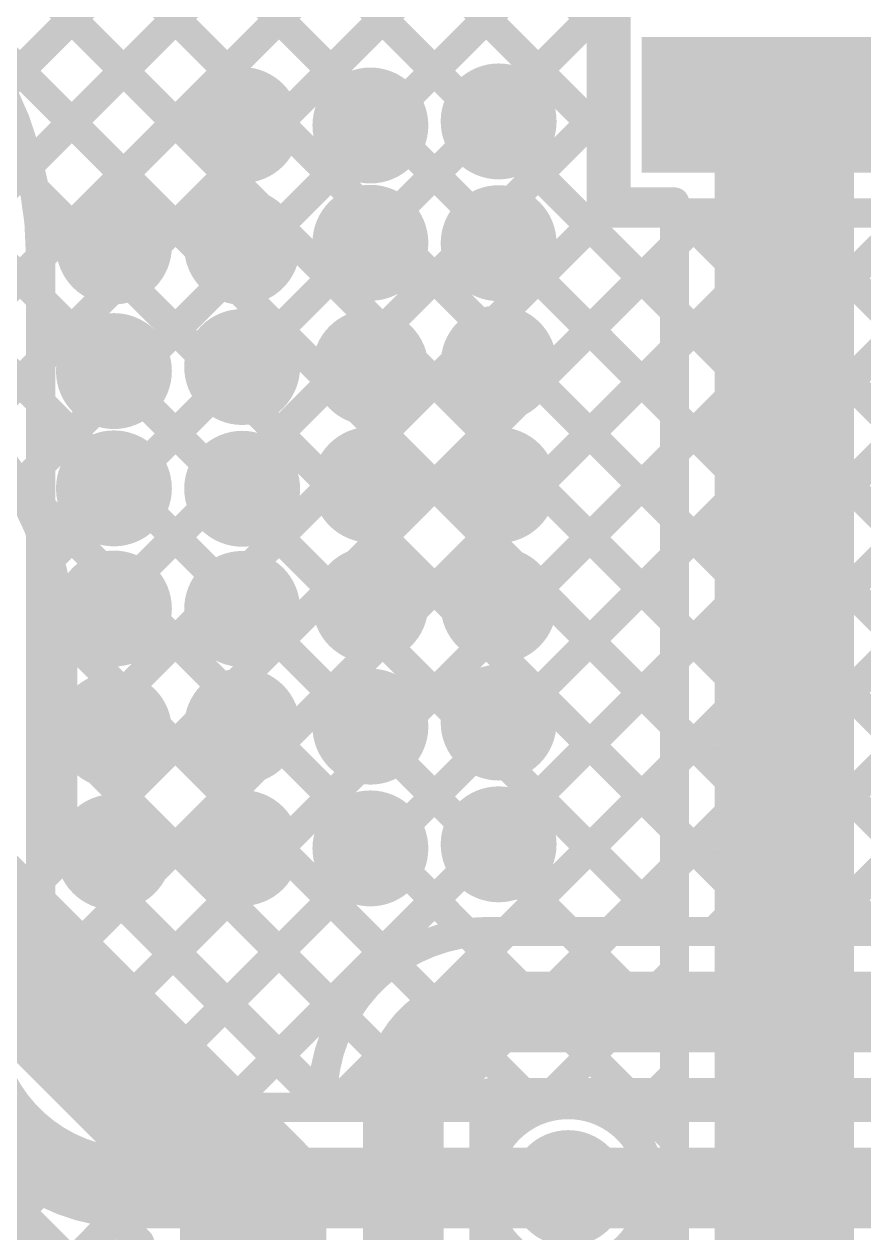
# Model space of a CAD drawing. Header units: millimetres. Extents: x 3.06 to 5.82, y 1.29 to 3.84.
# Drawn here: x 4.5125 to 4.7417, y 3.1478 to 3.4775 of the extents above; entities that cross this region are included whole.
import ezdxf

# ---------------------------------------------------------------- set-up
doc = ezdxf.new("R2010")
doc.units = ezdxf.units.MM
doc.header["$MEASUREMENT"] = 0
for name, color, linetype in [('BottomLayer', 5, 'Continuous'), ('BottomSolder', 6, 'Continuous'), ('MultiLayer', 9, 'Continuous'), ('TopLayer', 1, 'Continuous'), ('TopSolder', 216, 'Continuous'), ('ViaHoleLayer', 16, 'Continuous')]:
    doc.layers.add(name, color=color, linetype=linetype)

msp = doc.modelspace()

# ---------------------------------------------------------------- linework, layer by layer
at = {"layer": 'BottomLayer'}
for points, const_width in [([(4.35817, 3.618), (4.69, 3.28617)], 0.008), ([(4.38645, 3.618), (4.69, 3.31445)], 0.008), ([(4.41473, 3.618), (4.69, 3.34273)], 0.008), ([(4.44302, 3.618), (4.69, 3.37102)], 0.008), ([(4.4713, 3.618), (4.69, 3.3993)], 0.008), ([(4.49959, 3.618), (4.674, 3.44359)], 0.008), ([(4.50628, 3.45976), (4.66452, 3.618)], 0.008), ([(4.5139, 3.43909), (4.6928, 3.618)], 0.008), ([(4.52787, 3.618), (4.674, 3.47187)], 0.008), ([(4.517, 3.41391), (4.717, 3.61391)], 0.008), ([(4.517, 3.38563), (4.717, 3.58563)], 0.008), ([(4.517, 3.35735), (4.717, 3.55735)], 0.008), ([(4.517, 3.32906), (4.717, 3.52906)], 0.008), ([(4.674, 3.429), (4.674, 3.485)], 0.008), ([(4.517, 3.30078), (4.674, 3.45778)], 0.008), ([(4.51531, 3.43257), (4.69, 3.25788)], 0.008), ([(4.517, 3.27249), (4.674, 3.42949)], 0.008), ([(4.674, 3.429), (4.69, 3.429)], 0.008), ([(4.69, 3.11526), (4.69, 3.429)], 0.008), ([(4.517, 3.24421), (4.69, 3.41721)], 0.008), ([(4.517, 3.20764), (4.517, 3.414)], 0.008), ([(4.517, 3.4026), (4.69, 3.2296)], 0.008), ([(4.517, 3.21592), (4.69, 3.38892)], 0.008), ([(4.517, 3.37431), (4.69, 3.20131)], 0.008), ([(4.52191, 3.19255), (4.69, 3.36064)], 0.008), ([(4.517, 3.34603), (4.69, 3.17303)], 0.008), ([(4.5398, 3.18216), (4.69, 3.33236)], 0.008), ([(4.517, 3.31774), (4.65274, 3.182)], 0.008), ([(4.56793, 3.182), (4.69, 3.30407)], 0.008), ([(4.517, 3.28946), (4.62446, 3.182)], 0.008), ([(4.59621, 3.182), (4.69, 3.27579)], 0.008), ([(4.517, 3.26118), (4.59618, 3.182)], 0.008), ([(4.6245, 3.182), (4.69, 3.2475)], 0.008), ([(4.517, 3.23289), (4.56789, 3.182)], 0.008), ([(4.65278, 3.182), (4.69, 3.21922)], 0.008), ([(4.51721, 3.2044), (4.5394, 3.18221)], 0.008), ([(4.67613, 3.17707), (4.69, 3.19093)], 0.008), ([(4.54264, 3.182), (4.65497, 3.182)], 0.008), ([(4.54264, 3.16), (4.661, 3.16)], 0.022), ([(4.68348, 3.15613), (4.69, 3.16265)], 0.008), ([(4.68246, 3.15228), (4.69, 3.14474)], 0.008)]:
    msp.add_lwpolyline(points, dxfattribs=dict(at, const_width=const_width))
for points, const_width in [([(4.414, 3.517, -0.414214), (4.517, 3.414)], 0.008), ([(4.54264, 3.16, -0.414214), (4.495, 3.20764)], 0.022), ([(4.54264, 3.138, -0.414214), (4.473, 3.20764)], 0.008), ([(4.54264, 3.182, -0.414214), (4.517, 3.20764)], 0.008), ([(4.65497, 3.182, -0.494904), (4.68381, 3.16)], 0.008), ([(4.68381, 3.16, -0.494904), (4.65497, 3.138)], 0.008)]:
    msp.add_lwpolyline(points, format="xyb", dxfattribs=dict(at, const_width=const_width))
for points, const_width in [([(4.672, 3.47187, 1), (4.676, 3.47187, 1)], 0.004), ([(4.69209, 3.455, 1), (4.70391, 3.455, 1)], 0.01181), ([(4.71909, 3.455, 1), (4.73091, 3.455, 1)], 0.01181), ([(4.63609, 3.451, 1), (4.64791, 3.451, 1)], 0.01181), ([(4.56609, 3.45, 1), (4.57791, 3.45, 1)], 0.01181), ([(4.60109, 3.44989, 1), (4.61291, 3.44989, 1)], 0.01181), ([(4.672, 3.45778, 1), (4.676, 3.45778, 1)], 0.004), ([(4.672, 3.44359, 1), (4.676, 3.44359, 1)], 0.004), ([(4.5119, 3.43909, 1), (4.5159, 3.43909, 1)], 0.004), ([(4.51331, 3.43257, 1), (4.51731, 3.43257, 1)], 0.004), ([(4.672, 3.42949, 1), (4.676, 3.42949, 1)], 0.004), ([(4.672, 3.429, 1), (4.676, 3.429, 1)], 0.004), ([(4.672, 3.429, 1), (4.676, 3.429, 1)], 0.004), ([(4.688, 3.429, 1), (4.692, 3.429, 1)], 0.004), ([(4.688, 3.429, 1), (4.692, 3.429, 1)], 0.004), ([(4.60109, 3.41789, 1), (4.61291, 3.41789, 1)], 0.01181), ([(4.63609, 3.41778, 1), (4.64791, 3.41778, 1)], 0.01181), ([(4.53109, 3.41689, 1), (4.54291, 3.41689, 1)], 0.01181), ([(4.56609, 3.41678, 1), (4.57791, 3.41678, 1)], 0.01181), ([(4.688, 3.41721, 1), (4.692, 3.41721, 1)], 0.004), ([(4.515, 3.414, 1), (4.519, 3.414, 1)], 0.004), ([(4.515, 3.414, 1), (4.519, 3.414, 1)], 0.004), ([(4.515, 3.41391, 1), (4.519, 3.41391, 1)], 0.004), ([(4.515, 3.4026, 1), (4.519, 3.4026, 1)], 0.004), ([(4.688, 3.3993, 1), (4.692, 3.3993, 1)], 0.004), ([(4.63609, 3.385, 1), (4.64791, 3.385, 1)], 0.01181), ([(4.53109, 3.38289, 1), (4.54291, 3.38289, 1)], 0.01181), ([(4.56609, 3.384, 1), (4.57791, 3.384, 1)], 0.01181), ([(4.60109, 3.38389, 1), (4.61291, 3.38389, 1)], 0.01181), ([(4.688, 3.38892, 1), (4.692, 3.38892, 1)], 0.004), ([(4.515, 3.38563, 1), (4.519, 3.38563, 1)], 0.004), ([(4.515, 3.37431, 1), (4.519, 3.37431, 1)], 0.004), ([(4.688, 3.37102, 1), (4.692, 3.37102, 1)], 0.004), ([(4.60109, 3.35189, 1), (4.61291, 3.35189, 1)], 0.01181), ([(4.63609, 3.35178, 1), (4.64791, 3.35178, 1)], 0.01181), ([(4.688, 3.36064, 1), (4.692, 3.36064, 1)], 0.004), ([(4.515, 3.35735, 1), (4.519, 3.35735, 1)], 0.004), ([(4.53109, 3.35089, 1), (4.54291, 3.35089, 1)], 0.01181), ([(4.56609, 3.35078, 1), (4.57791, 3.35078, 1)], 0.01181), ([(4.515, 3.34603, 1), (4.519, 3.34603, 1)], 0.004), ([(4.688, 3.34273, 1), (4.692, 3.34273, 1)], 0.004), ([(4.688, 3.33236, 1), (4.692, 3.33236, 1)], 0.004), ([(4.515, 3.32906, 1), (4.519, 3.32906, 1)], 0.004), ([(4.60109, 3.31911, 1), (4.61291, 3.31911, 1)], 0.01181), ([(4.63609, 3.319, 1), (4.64791, 3.319, 1)], 0.01181), ([(4.53109, 3.31811, 1), (4.54291, 3.31811, 1)], 0.01181), ([(4.56609, 3.318, 1), (4.57791, 3.318, 1)], 0.01181), ([(4.515, 3.31774, 1), (4.519, 3.31774, 1)], 0.004), ([(4.688, 3.31445, 1), (4.692, 3.31445, 1)], 0.004), ([(4.688, 3.30407, 1), (4.692, 3.30407, 1)], 0.004), ([(4.515, 3.30078, 1), (4.519, 3.30078, 1)], 0.004), ([(4.56609, 3.286, 1), (4.57791, 3.286, 1)], 0.01181), ([(4.60109, 3.28589, 1), (4.61291, 3.28589, 1)], 0.01181), ([(4.63609, 3.287, 1), (4.64791, 3.287, 1)], 0.01181), ([(4.53109, 3.28489, 1), (4.54291, 3.28489, 1)], 0.01181), ([(4.515, 3.28946, 1), (4.519, 3.28946, 1)], 0.004), ([(4.688, 3.28617, 1), (4.692, 3.28617, 1)], 0.004), ([(4.688, 3.27579, 1), (4.692, 3.27579, 1)], 0.004), ([(4.515, 3.27249, 1), (4.519, 3.27249, 1)], 0.004), ([(4.515, 3.26118, 1), (4.519, 3.26118, 1)], 0.004), ([(4.56609, 3.25278, 1), (4.57791, 3.25278, 1)], 0.01181), ([(4.60109, 3.25267, 1), (4.61291, 3.25267, 1)], 0.01181), ([(4.63609, 3.25378, 1), (4.64791, 3.25378, 1)], 0.01181), ([(4.53109, 3.25167, 1), (4.54291, 3.25167, 1)], 0.01181), ([(4.688, 3.25788, 1), (4.692, 3.25788, 1)], 0.004), ([(4.688, 3.2475, 1), (4.692, 3.2475, 1)], 0.004), ([(4.515, 3.24421, 1), (4.519, 3.24421, 1)], 0.004), ([(4.515, 3.23289, 1), (4.519, 3.23289, 1)], 0.004), ([(4.688, 3.2296, 1), (4.692, 3.2296, 1)], 0.004), ([(4.688, 3.21922, 1), (4.692, 3.21922, 1)], 0.004), ([(4.515, 3.21592, 1), (4.519, 3.21592, 1)], 0.004), ([(4.515, 3.20764, 1), (4.519, 3.20764, 1)], 0.004), ([(4.515, 3.20764, 1), (4.519, 3.20764, 1)], 0.004), ([(4.51521, 3.2044, 1), (4.51921, 3.2044, 1)], 0.004), ([(4.688, 3.20131, 1), (4.692, 3.20131, 1)], 0.004), ([(4.51991, 3.19255, 1), (4.52391, 3.19255, 1)], 0.004), ([(4.688, 3.19093, 1), (4.692, 3.19093, 1)], 0.004), ([(4.5374, 3.18221, 1), (4.5414, 3.18221, 1)], 0.004), ([(4.5378, 3.18216, 1), (4.5418, 3.18216, 1)], 0.004), ([(4.54064, 3.182, 1), (4.54464, 3.182, 1)], 0.004), ([(4.54064, 3.182, 1), (4.54464, 3.182, 1)], 0.004), ([(4.56589, 3.182, 1), (4.56989, 3.182, 1)], 0.004), ([(4.56593, 3.182, 1), (4.56993, 3.182, 1)], 0.004), ([(4.59418, 3.182, 1), (4.59818, 3.182, 1)], 0.004), ([(4.59421, 3.182, 1), (4.59821, 3.182, 1)], 0.004), ([(4.62246, 3.182, 1), (4.62646, 3.182, 1)], 0.004), ([(4.6225, 3.182, 1), (4.6265, 3.182, 1)], 0.004), ([(4.65074, 3.182, 1), (4.65474, 3.182, 1)], 0.004), ([(4.65078, 3.182, 1), (4.65478, 3.182, 1)], 0.004), ([(4.65297, 3.182, 1), (4.65697, 3.182, 1)], 0.004), ([(4.65297, 3.182, 1), (4.65697, 3.182, 1)], 0.004), ([(4.67413, 3.17707, 1), (4.67813, 3.17707, 1)], 0.004), ([(4.688, 3.17303, 1), (4.692, 3.17303, 1)], 0.004), ([(4.53714, 3.16, 1), (4.54814, 3.16, 1)], 0.011), ([(4.53714, 3.16, 1), (4.54814, 3.16, 1)], 0.011), ([(4.65509, 3.16, 1), (4.66691, 3.16, 1)], 0.01181), ([(4.6555, 3.16, 1), (4.6665, 3.16, 1)], 0.011), ([(4.688, 3.16265, 1), (4.692, 3.16265, 1)], 0.004), ([(4.68181, 3.16, 1), (4.68581, 3.16, 1)], 0.004), ([(4.68181, 3.16, 1), (4.68581, 3.16, 1)], 0.004), ([(4.68148, 3.15613, 1), (4.68548, 3.15613, 1)], 0.004), ([(4.68046, 3.15228, 1), (4.68446, 3.15228, 1)], 0.004), ([(4.688, 3.14474, 1), (4.692, 3.14474, 1)], 0.004)]:
    msp.add_lwpolyline(points, format="xyb", close=True, dxfattribs=dict(at, const_width=const_width))
for points in [[(4.685, 3.44), (4.704, 3.44), (4.685, 3.474), (4.704, 3.474)], [(4.701, 2.036), (4.739, 2.036), (4.701, 3.474), (4.739, 3.474)]]:
    msp.add_solid(points, dxfattribs=at)
at = {"layer": 'BottomSolder', "const_width": 0.01581}
for points in [[(4.69009, 3.455, 1), (4.70591, 3.455, 1)], [(4.71709, 3.455, 1), (4.73291, 3.455, 1)], [(4.56409, 3.45, 1), (4.57991, 3.45, 1)], [(4.59909, 3.44989, 1), (4.61491, 3.44989, 1)], [(4.63409, 3.451, 1), (4.64991, 3.451, 1)], [(4.52909, 3.41689, 1), (4.54491, 3.41689, 1)], [(4.56409, 3.41678, 1), (4.57991, 3.41678, 1)], [(4.59909, 3.41789, 1), (4.61491, 3.41789, 1)], [(4.63409, 3.41778, 1), (4.64991, 3.41778, 1)], [(4.56409, 3.384, 1), (4.57991, 3.384, 1)], [(4.59909, 3.38389, 1), (4.61491, 3.38389, 1)], [(4.63409, 3.385, 1), (4.64991, 3.385, 1)], [(4.52909, 3.38289, 1), (4.54491, 3.38289, 1)], [(4.52909, 3.35089, 1), (4.54491, 3.35089, 1)], [(4.59909, 3.35189, 1), (4.61491, 3.35189, 1)], [(4.63409, 3.35178, 1), (4.64991, 3.35178, 1)], [(4.56409, 3.35078, 1), (4.57991, 3.35078, 1)], [(4.52909, 3.31811, 1), (4.54491, 3.31811, 1)], [(4.56409, 3.318, 1), (4.57991, 3.318, 1)], [(4.59909, 3.31911, 1), (4.61491, 3.31911, 1)], [(4.63409, 3.319, 1), (4.64991, 3.319, 1)], [(4.52909, 3.28489, 1), (4.54491, 3.28489, 1)], [(4.56409, 3.286, 1), (4.57991, 3.286, 1)], [(4.59909, 3.28589, 1), (4.61491, 3.28589, 1)], [(4.63409, 3.287, 1), (4.64991, 3.287, 1)], [(4.56409, 3.25278, 1), (4.57991, 3.25278, 1)], [(4.59909, 3.25267, 1), (4.61491, 3.25267, 1)], [(4.63409, 3.25378, 1), (4.64991, 3.25378, 1)], [(4.52909, 3.25167, 1), (4.54491, 3.25167, 1)], [(4.65309, 3.16, 1), (4.66891, 3.16, 1)]]:
    msp.add_lwpolyline(points, format="xyb", close=True, dxfattribs=at)
at = {"layer": 'MultiLayer', "const_width": 0.01181}
for points in [[(4.69209, 3.455, 1), (4.70391, 3.455, 1)], [(4.71909, 3.455, 1), (4.73091, 3.455, 1)], [(4.63609, 3.451, 1), (4.64791, 3.451, 1)], [(4.56609, 3.45, 1), (4.57791, 3.45, 1)], [(4.60109, 3.44989, 1), (4.61291, 3.44989, 1)], [(4.60109, 3.41789, 1), (4.61291, 3.41789, 1)], [(4.63609, 3.41778, 1), (4.64791, 3.41778, 1)], [(4.53109, 3.41689, 1), (4.54291, 3.41689, 1)], [(4.56609, 3.41678, 1), (4.57791, 3.41678, 1)], [(4.63609, 3.385, 1), (4.64791, 3.385, 1)], [(4.53109, 3.38289, 1), (4.54291, 3.38289, 1)], [(4.56609, 3.384, 1), (4.57791, 3.384, 1)], [(4.60109, 3.38389, 1), (4.61291, 3.38389, 1)], [(4.60109, 3.35189, 1), (4.61291, 3.35189, 1)], [(4.63609, 3.35178, 1), (4.64791, 3.35178, 1)], [(4.53109, 3.35089, 1), (4.54291, 3.35089, 1)], [(4.56609, 3.35078, 1), (4.57791, 3.35078, 1)], [(4.60109, 3.31911, 1), (4.61291, 3.31911, 1)], [(4.63609, 3.319, 1), (4.64791, 3.319, 1)], [(4.53109, 3.31811, 1), (4.54291, 3.31811, 1)], [(4.56609, 3.318, 1), (4.57791, 3.318, 1)], [(4.56609, 3.286, 1), (4.57791, 3.286, 1)], [(4.60109, 3.28589, 1), (4.61291, 3.28589, 1)], [(4.63609, 3.287, 1), (4.64791, 3.287, 1)], [(4.53109, 3.28489, 1), (4.54291, 3.28489, 1)], [(4.56609, 3.25278, 1), (4.57791, 3.25278, 1)], [(4.60109, 3.25267, 1), (4.61291, 3.25267, 1)], [(4.63609, 3.25378, 1), (4.64791, 3.25378, 1)], [(4.53109, 3.25167, 1), (4.54291, 3.25167, 1)], [(4.65509, 3.16, 1), (4.66691, 3.16, 1)]]:
    msp.add_lwpolyline(points, format="xyb", close=True, dxfattribs=at)
at = {"layer": 'TopLayer'}
for points, const_width in [([(4.36559, 3.752), (4.67, 3.44759)], 0.008), ([(4.39387, 3.752), (4.67, 3.47587)], 0.008), ([(4.339, 3.7503), (4.83063, 3.25867)], 0.008), ([(4.339, 3.72202), (4.83063, 3.23039)], 0.008), ([(4.339, 3.69373), (4.80273, 3.23)], 0.008), ([(4.4429, 3.39638), (4.724, 3.67748)], 0.008), ([(4.339, 3.66545), (4.77445, 3.23)], 0.008), ([(4.24031, 3.651), (4.66131, 3.23)], 0.008), ([(4.2686, 3.651), (4.6896, 3.23)], 0.008), ([(4.29688, 3.651), (4.71788, 3.23)], 0.008), ([(4.32517, 3.651), (4.74617, 3.23)], 0.008), ([(4.46551, 3.39071), (4.724, 3.6492)], 0.008), ([(4.48396, 3.38087), (4.724, 3.62091)], 0.008), ([(4.49908, 3.36771), (4.724, 3.59263)], 0.008), ([(4.51103, 3.35137), (4.724, 3.56435)], 0.008), ([(4.67, 3.426), (4.67, 3.485)], 0.008), ([(4.51944, 3.3315), (4.67, 3.48206)], 0.008), ([(4.523, 3.30678), (4.67, 3.45378)], 0.008), ([(4.523, 3.27849), (4.67051, 3.426)], 0.008), ([(4.52482, 3.25202), (4.69879, 3.426)], 0.008), ([(4.53896, 3.23788), (4.72708, 3.426)], 0.008), ([(4.5531, 3.22374), (4.75536, 3.426)], 0.008), ([(4.67, 3.426), (4.77974, 3.426)], 0.008), ([(4.69159, 3.426), (4.83063, 3.28696)], 0.008), ([(4.71987, 3.426), (4.83063, 3.31524)], 0.008), ([(4.56724, 3.2096), (4.77413, 3.41649)], 0.008), ([(4.58138, 3.19546), (4.77983, 3.39391)], 0.008), ([(4.64421, 3.23), (4.80229, 3.38807)], 0.008), ([(4.6725, 3.23), (4.83063, 3.38813)], 0.008), ([(4.70078, 3.23), (4.83063, 3.35985)], 0.008), ([(4.51014, 3.35289), (4.63343, 3.2296)], 0.008), ([(4.32098, 3.34405), (4.544, 3.12104)], 0.008), ([(4.72907, 3.23), (4.83063, 3.33156)], 0.008), ([(4.52283, 3.31192), (4.61315, 3.2216)], 0.008), ([(4.523, 3.25384), (4.523, 3.30634)], 0.008), ([(4.523, 3.28346), (4.59977, 3.20669)], 0.008), ([(4.492, 3.241), (4.575, 3.158)], 0.04), ([(4.523, 3.25518), (4.594, 3.18418)], 0.008), ([(4.523, 3.25384), (4.594, 3.18284)], 0.008), ([(4.63949, 3.23), (4.83063, 3.23)], 0.008), ([(4.4701, 3.21906), (4.544, 3.14516)], 0.008), ([(4.63949, 3.208), (4.881, 3.208)], 0.022), ([(4.616, 3.124), (4.616, 3.18451)], 0.022), ([(4.63949, 3.186), (4.83063, 3.186)], 0.008), ([(4.64874, 3.186), (4.65328, 3.18146)], 0.008), ([(4.65154, 3.18076), (4.65678, 3.186)], 0.008), ([(4.67703, 3.186), (4.68103, 3.182)], 0.008), ([(4.68107, 3.182), (4.68507, 3.186)], 0.008), ([(4.70531, 3.186), (4.70931, 3.182)], 0.008), ([(4.70935, 3.182), (4.71335, 3.186)], 0.008), ([(4.7336, 3.186), (4.7376, 3.182)], 0.008), ([(4.73763, 3.182), (4.74163, 3.186)], 0.008), ([(4.638, 3.124), (4.638, 3.18451)], 0.008), ([(4.66703, 3.182), (4.83063, 3.182)], 0.008), ([(4.45817, 3.12881), (4.50926, 3.1799)], 0.008), ([(4.575, 3.103), (4.575, 3.158)], 0.04), ([(4.638, 3.16722), (4.64024, 3.16946)], 0.008), ([(4.48646, 3.12881), (4.5234, 3.16576)], 0.008), ([(4.661, 3.16), (4.87571, 3.16)], 0.022), ([(4.51455, 3.12862), (4.53754, 3.15162)], 0.008), ([(4.544, 3.10873), (4.544, 3.14516)], 0.008), ([(4.638, 3.13893), (4.64393, 3.14487)], 0.008)]:
    msp.add_lwpolyline(points, dxfattribs=dict(at, const_width=const_width))
for points, const_width in [([(4.668, 3.47587, 1), (4.672, 3.47587, 1)], 0.004), ([(4.69209, 3.455, 1), (4.70391, 3.455, 1)], 0.01181), ([(4.71909, 3.455, 1), (4.73091, 3.455, 1)], 0.01181), ([(4.63609, 3.451, 1), (4.64791, 3.451, 1)], 0.01181), ([(4.56609, 3.45, 1), (4.57791, 3.45, 1)], 0.01181), ([(4.60109, 3.44989, 1), (4.61291, 3.44989, 1)], 0.01181), ([(4.668, 3.45378, 1), (4.672, 3.45378, 1)], 0.004), ([(4.668, 3.44759, 1), (4.672, 3.44759, 1)], 0.004), ([(4.60109, 3.41789, 1), (4.61291, 3.41789, 1)], 0.01181), ([(4.63609, 3.41778, 1), (4.64791, 3.41778, 1)], 0.01181), ([(4.668, 3.426, 1), (4.672, 3.426, 1)], 0.004), ([(4.668, 3.426, 1), (4.672, 3.426, 1)], 0.004), ([(4.66851, 3.426, 1), (4.67251, 3.426, 1)], 0.004), ([(4.68959, 3.426, 1), (4.69359, 3.426, 1)], 0.004), ([(4.69679, 3.426, 1), (4.70079, 3.426, 1)], 0.004), ([(4.71787, 3.426, 1), (4.72187, 3.426, 1)], 0.004), ([(4.72508, 3.426, 1), (4.72908, 3.426, 1)], 0.004), ([(4.53109, 3.41689, 1), (4.54291, 3.41689, 1)], 0.01181), ([(4.56609, 3.41678, 1), (4.57791, 3.41678, 1)], 0.01181), ([(4.63609, 3.385, 1), (4.64791, 3.385, 1)], 0.01181), ([(4.53109, 3.38289, 1), (4.54291, 3.38289, 1)], 0.01181), ([(4.56609, 3.384, 1), (4.57791, 3.384, 1)], 0.01181), ([(4.60109, 3.38389, 1), (4.61291, 3.38389, 1)], 0.01181), ([(4.60109, 3.35189, 1), (4.61291, 3.35189, 1)], 0.01181), ([(4.63609, 3.35178, 1), (4.64791, 3.35178, 1)], 0.01181), ([(4.53109, 3.35089, 1), (4.54291, 3.35089, 1)], 0.01181), ([(4.56609, 3.35078, 1), (4.57791, 3.35078, 1)], 0.01181), ([(4.50814, 3.35289, 1), (4.51214, 3.35289, 1)], 0.004), ([(4.50903, 3.35137, 1), (4.51303, 3.35137, 1)], 0.004), ([(4.51744, 3.3315, 1), (4.52144, 3.3315, 1)], 0.004), ([(4.60109, 3.31911, 1), (4.61291, 3.31911, 1)], 0.01181), ([(4.63609, 3.319, 1), (4.64791, 3.319, 1)], 0.01181), ([(4.53109, 3.31811, 1), (4.54291, 3.31811, 1)], 0.01181), ([(4.56609, 3.318, 1), (4.57791, 3.318, 1)], 0.01181), ([(4.52083, 3.31192, 1), (4.52483, 3.31192, 1)], 0.004), ([(4.521, 3.30678, 1), (4.525, 3.30678, 1)], 0.004), ([(4.521, 3.30634, 1), (4.525, 3.30634, 1)], 0.004), ([(4.521, 3.30634, 1), (4.525, 3.30634, 1)], 0.004), ([(4.56609, 3.286, 1), (4.57791, 3.286, 1)], 0.01181), ([(4.60109, 3.28589, 1), (4.61291, 3.28589, 1)], 0.01181), ([(4.63609, 3.287, 1), (4.64791, 3.287, 1)], 0.01181), ([(4.53109, 3.28489, 1), (4.54291, 3.28489, 1)], 0.01181), ([(4.521, 3.28346, 1), (4.525, 3.28346, 1)], 0.004), ([(4.521, 3.27849, 1), (4.525, 3.27849, 1)], 0.004), ([(4.56609, 3.25278, 1), (4.57791, 3.25278, 1)], 0.01181), ([(4.60109, 3.25267, 1), (4.61291, 3.25267, 1)], 0.01181), ([(4.63609, 3.25378, 1), (4.64791, 3.25378, 1)], 0.01181), ([(4.53109, 3.25167, 1), (4.54291, 3.25167, 1)], 0.01181), ([(4.521, 3.25518, 1), (4.525, 3.25518, 1)], 0.004), ([(4.521, 3.25384, 1), (4.525, 3.25384, 1)], 0.004), ([(4.521, 3.25384, 1), (4.525, 3.25384, 1)], 0.004), ([(4.52282, 3.25202, 1), (4.52682, 3.25202, 1)], 0.004), ([(4.53696, 3.23788, 1), (4.54096, 3.23788, 1)], 0.004), ([(4.63143, 3.2296, 1), (4.63543, 3.2296, 1)], 0.004), ([(4.63749, 3.23, 1), (4.64149, 3.23, 1)], 0.004), ([(4.63749, 3.23, 1), (4.64149, 3.23, 1)], 0.004), ([(4.64221, 3.23, 1), (4.64621, 3.23, 1)], 0.004), ([(4.65931, 3.23, 1), (4.66331, 3.23, 1)], 0.004), ([(4.6705, 3.23, 1), (4.6745, 3.23, 1)], 0.004), ([(4.6876, 3.23, 1), (4.6916, 3.23, 1)], 0.004), ([(4.69878, 3.23, 1), (4.70278, 3.23, 1)], 0.004), ([(4.71588, 3.23, 1), (4.71988, 3.23, 1)], 0.004), ([(4.72707, 3.23, 1), (4.73107, 3.23, 1)], 0.004), ([(4.5511, 3.22374, 1), (4.5551, 3.22374, 1)], 0.004), ([(4.61115, 3.2216, 1), (4.61515, 3.2216, 1)], 0.004), ([(4.63399, 3.208, 1), (4.64499, 3.208, 1)], 0.011), ([(4.63399, 3.208, 1), (4.64499, 3.208, 1)], 0.011), ([(4.56524, 3.2096, 1), (4.56924, 3.2096, 1)], 0.004), ([(4.59777, 3.20669, 1), (4.60177, 3.20669, 1)], 0.004), ([(4.57938, 3.19546, 1), (4.58338, 3.19546, 1)], 0.004), ([(4.6105, 3.18451, 1), (4.6215, 3.18451, 1)], 0.011), ([(4.6105, 3.18451, 1), (4.6215, 3.18451, 1)], 0.011), ([(4.63749, 3.186, 1), (4.64149, 3.186, 1)], 0.004), ([(4.64674, 3.186, 1), (4.65074, 3.186, 1)], 0.004), ([(4.65478, 3.186, 1), (4.65878, 3.186, 1)], 0.004), ([(4.67503, 3.186, 1), (4.67903, 3.186, 1)], 0.004), ([(4.68307, 3.186, 1), (4.68707, 3.186, 1)], 0.004), ([(4.70331, 3.186, 1), (4.70731, 3.186, 1)], 0.004), ([(4.71135, 3.186, 1), (4.71535, 3.186, 1)], 0.004), ([(4.7316, 3.186, 1), (4.7356, 3.186, 1)], 0.004), ([(4.73963, 3.186, 1), (4.74363, 3.186, 1)], 0.004), ([(4.592, 3.18451, 1), (4.596, 3.18451, 1)], 0.004), ([(4.592, 3.18418, 1), (4.596, 3.18418, 1)], 0.004), ([(4.592, 3.18284, 1), (4.596, 3.18284, 1)], 0.004), ([(4.636, 3.18451, 1), (4.64, 3.18451, 1)], 0.004), ([(4.65128, 3.18146, 1), (4.65528, 3.18146, 1)], 0.004), ([(4.66503, 3.182, 1), (4.66903, 3.182, 1)], 0.004), ([(4.66503, 3.182, 1), (4.66903, 3.182, 1)], 0.004), ([(4.67903, 3.182, 1), (4.68303, 3.182, 1)], 0.004), ([(4.67907, 3.182, 1), (4.68307, 3.182, 1)], 0.004), ([(4.70731, 3.182, 1), (4.71131, 3.182, 1)], 0.004), ([(4.70735, 3.182, 1), (4.71135, 3.182, 1)], 0.004), ([(4.7356, 3.182, 1), (4.7396, 3.182, 1)], 0.004), ([(4.73563, 3.182, 1), (4.73963, 3.182, 1)], 0.004), ([(4.50726, 3.1799, 1), (4.51126, 3.1799, 1)], 0.004), ([(4.64954, 3.18076, 1), (4.65354, 3.18076, 1)], 0.004), ([(4.565, 3.158, 1), (4.585, 3.158, 1)], 0.02), ([(4.565, 3.158, 1), (4.585, 3.158, 1)], 0.02), ([(4.63824, 3.16946, 1), (4.64224, 3.16946, 1)], 0.004), ([(4.5214, 3.16576, 1), (4.5254, 3.16576, 1)], 0.004), ([(4.636, 3.16722, 1), (4.64, 3.16722, 1)], 0.004), ([(4.65509, 3.16, 1), (4.66691, 3.16, 1)], 0.01181), ([(4.6555, 3.16, 1), (4.6665, 3.16, 1)], 0.011), ([(4.53554, 3.15162, 1), (4.53954, 3.15162, 1)], 0.004), ([(4.542, 3.14516, 1), (4.546, 3.14516, 1)], 0.004), ([(4.542, 3.14516, 1), (4.546, 3.14516, 1)], 0.004), ([(4.64193, 3.14487, 1), (4.64593, 3.14487, 1)], 0.004)]:
    msp.add_lwpolyline(points, format="xyb", close=True, dxfattribs=dict(at, const_width=const_width))
for points, const_width in [([(4.434, 3.39698, -0.408868), (4.523, 3.30634)], 0.008), ([(4.594, 3.18451, -0.414214), (4.63949, 3.23)], 0.008), ([(4.616, 3.18451, -0.414214), (4.63949, 3.208)], 0.022), ([(4.66703, 3.138, -1.310882), (4.66703, 3.182)], 0.008)]:
    msp.add_lwpolyline(points, format="xyb", dxfattribs=dict(at, const_width=const_width))
msp.add_solid([(4.681, 3.437), (4.987, 3.437), (4.681, 3.474), (4.987, 3.474)], dxfattribs=at)
at = {"layer": 'TopSolder', "const_width": 0.01581}
for points in [[(4.69009, 3.455, 1), (4.70591, 3.455, 1)], [(4.71709, 3.455, 1), (4.73291, 3.455, 1)], [(4.56409, 3.45, 1), (4.57991, 3.45, 1)], [(4.59909, 3.44989, 1), (4.61491, 3.44989, 1)], [(4.63409, 3.451, 1), (4.64991, 3.451, 1)], [(4.52909, 3.41689, 1), (4.54491, 3.41689, 1)], [(4.56409, 3.41678, 1), (4.57991, 3.41678, 1)], [(4.59909, 3.41789, 1), (4.61491, 3.41789, 1)], [(4.63409, 3.41778, 1), (4.64991, 3.41778, 1)], [(4.56409, 3.384, 1), (4.57991, 3.384, 1)], [(4.59909, 3.38389, 1), (4.61491, 3.38389, 1)], [(4.63409, 3.385, 1), (4.64991, 3.385, 1)], [(4.52909, 3.38289, 1), (4.54491, 3.38289, 1)], [(4.52909, 3.35089, 1), (4.54491, 3.35089, 1)], [(4.59909, 3.35189, 1), (4.61491, 3.35189, 1)], [(4.63409, 3.35178, 1), (4.64991, 3.35178, 1)], [(4.56409, 3.35078, 1), (4.57991, 3.35078, 1)], [(4.52909, 3.31811, 1), (4.54491, 3.31811, 1)], [(4.56409, 3.318, 1), (4.57991, 3.318, 1)], [(4.59909, 3.31911, 1), (4.61491, 3.31911, 1)], [(4.63409, 3.319, 1), (4.64991, 3.319, 1)], [(4.52909, 3.28489, 1), (4.54491, 3.28489, 1)], [(4.56409, 3.286, 1), (4.57991, 3.286, 1)], [(4.59909, 3.28589, 1), (4.61491, 3.28589, 1)], [(4.63409, 3.287, 1), (4.64991, 3.287, 1)], [(4.56409, 3.25278, 1), (4.57991, 3.25278, 1)], [(4.59909, 3.25267, 1), (4.61491, 3.25267, 1)], [(4.63409, 3.25378, 1), (4.64991, 3.25378, 1)], [(4.52909, 3.25167, 1), (4.54491, 3.25167, 1)], [(4.65309, 3.16, 1), (4.66891, 3.16, 1)]]:
    msp.add_lwpolyline(points, format="xyb", close=True, dxfattribs=at)
at = {"layer": 'ViaHoleLayer', "const_width": 0.00787}
for points in [[(4.69406, 3.455, 1), (4.70194, 3.455, 1)], [(4.72106, 3.455, 1), (4.72894, 3.455, 1)], [(4.56806, 3.45, 1), (4.57594, 3.45, 1)], [(4.60306, 3.44989, 1), (4.61094, 3.44989, 1)], [(4.63806, 3.451, 1), (4.64594, 3.451, 1)], [(4.53306, 3.41689, 1), (4.54094, 3.41689, 1)], [(4.56806, 3.41678, 1), (4.57594, 3.41678, 1)], [(4.60306, 3.41789, 1), (4.61094, 3.41789, 1)], [(4.63806, 3.41778, 1), (4.64594, 3.41778, 1)], [(4.53306, 3.38289, 1), (4.54094, 3.38289, 1)], [(4.56806, 3.384, 1), (4.57594, 3.384, 1)], [(4.60306, 3.38389, 1), (4.61094, 3.38389, 1)], [(4.63806, 3.385, 1), (4.64594, 3.385, 1)], [(4.53306, 3.35089, 1), (4.54094, 3.35089, 1)], [(4.56806, 3.35078, 1), (4.57594, 3.35078, 1)], [(4.60306, 3.35189, 1), (4.61094, 3.35189, 1)], [(4.63806, 3.35178, 1), (4.64594, 3.35178, 1)], [(4.53306, 3.31811, 1), (4.54094, 3.31811, 1)], [(4.56806, 3.318, 1), (4.57594, 3.318, 1)], [(4.60306, 3.31911, 1), (4.61094, 3.31911, 1)], [(4.63806, 3.319, 1), (4.64594, 3.319, 1)], [(4.63806, 3.287, 1), (4.64594, 3.287, 1)], [(4.53306, 3.28489, 1), (4.54094, 3.28489, 1)], [(4.56806, 3.286, 1), (4.57594, 3.286, 1)], [(4.60306, 3.28589, 1), (4.61094, 3.28589, 1)], [(4.63806, 3.25378, 1), (4.64594, 3.25378, 1)], [(4.53306, 3.25167, 1), (4.54094, 3.25167, 1)], [(4.56806, 3.25278, 1), (4.57594, 3.25278, 1)], [(4.60306, 3.25267, 1), (4.61094, 3.25267, 1)], [(4.65706, 3.16, 1), (4.66494, 3.16, 1)]]:
    msp.add_lwpolyline(points, format="xyb", close=True, dxfattribs=at)

doc.saveas('drawing.dxf')
